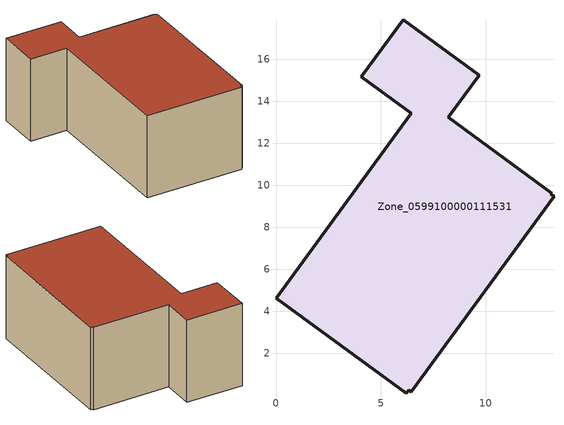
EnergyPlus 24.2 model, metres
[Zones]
Zone_0599100000111531
 floor ground (C_G): 6.06,17.89 9.68,15.24 8.21,13.23 13.13,9.62 13.1,9.57 13.25,9.47 6.44,0.16 6.33,0.23 6.22,0.07 0,4.62 6.45,13.43 4.07,15.17 z0.2
 wall outside (C_F): 9.68,15.24 6.06,17.89 4.07,15.17 6.45,13.43 0,4.62 6.22,0.07 6.33,0.23 6.44,0.16 13.25,9.47 13.1,9.57 13.13,9.62 8.21,13.23 9.68,15.24 z0.2:6.85
 roof outside (C_R): 6.44,0.16 13.25,9.47 13.1,9.57 13.13,9.62 8.21,13.23 9.68,15.24 6.06,17.89 4.07,15.17 6.45,13.43 0,4.62 6.22,0.07 6.33,0.23 z6.85
[BUILDING]
Pand.0599100000111531: North Axis=0; Terrain=City; Loads Convergence Tolerance Value=0.04; Temperature Convergence Tolerance Value=0.4; Solar Distribution=FullExterior; Maximum Number of Warmup Days=25; Minimum Number of Warmup Days=1
[Site:Location]
Rotterdam.The.Hague.AP_ZH_NLD Design_Conditions: Latitude=51.96; Longitude=4.45; Time Zone=1; Elevation=-4.5
[SITE:GROUNDTEMPERATURE:BUILDINGSURFACE]
18, 18, 18, 18, 18, 18, 18, 18, 18, 18, 18, 18
[MATERIAL] Thermal Absorptance=0.9; Solar Absorptance=0.7; Visible Absorptance=0.7
Name | Roughness | Thickness | Conductivity | Density | Specific Heat
G.D.1965 | MediumSmooth | 0.15 | 1 | 540 | 1210
F.D.1965 | Rough | 0.3 | 0.857143 | 1920 | 840
R.D.1965 | MediumRough | 0.2 | 0.08 | 1500 | 1000
[CONSTRUCTION]
C_G: G.D.1965
C_F: F.D.1965
C_R: R.D.1965
[ZONE]
Zone_0599100000111531: Type=1; Multiplier=1; Ceiling Height=Autocalculate; Volume=Autocalculate; Floor Area=autocalculate; Part of Total Floor Area=Yes
[ZONEINFILTRATION:DESIGNFLOWRATE]
Infil_Zone_0599100000111531: Zone or ZoneList or Space or SpaceList=Zone_0599100000111531; Schedule=AlwaysOn; Design Flow Rate Calculation Method=Flow/Area; Flow Rate per Floor Area=0.0042; Constant Term Coefficient=1; Temperature Term Coefficient=0; Velocity Term Coefficient=0; Velocity Squared Term Coefficient=0
[HVACTEMPLATE:ZONE:IDEALLOADSAIRSYSTEM]
Zone_0599100000111531: Maximum Heating Supply Air Temperature=50; Minimum Cooling Supply Air Temperature=13; Maximum Heating Supply Air Humidity Ratio=0.0156; Minimum Cooling Supply Air Humidity Ratio=0.0077; Heating Limit=NoLimit; Cooling Limit=NoLimit; Dehumidification Control Type=ConstantSensibleHeatRatio; Cooling Sensible Heat Ratio=0.7; Dehumidification Setpoint=60; Humidification Control Type=None; Humidification Setpoint=30; Outdoor Air Method=None; Outdoor Air Flow Rate per Person=0.00944; Outdoor Air Flow Rate per Zone Floor Area=0; Outdoor Air Flow Rate per Zone=0; Demand Controlled Ventilation Type=None; Outdoor Air Economizer Type=NoEconomizer; Heat Recovery Type=None; Sensible Heat Recovery Effectiveness=0.7; Latent Heat Recovery Effectiveness=0.65
[ZONECONTROL:THERMOSTAT]
ThermostatControl_Zone_0599100000111531: Zone or ZoneList=Zone_0599100000111531; Control Type Schedule=DualSetpointControlType; Control 1=Thermostat_Zone_0599100000111531; Temperature Difference Between Cutout And Setpoint=0
[THERMOSTATSETPOINT:DUALSETPOINT]
Thermostat_Zone_0599100000111531: Heating Setpoint Temperature Schedule=HeatingSetpoint_Zone_0599100000111531; Cooling Setpoint Temperature Schedule=CoolingSetpoint_Zone_0599100000111531
[SCHEDULE:COMPACT]
HeatingSetpoint_Zone_0599100000111531: Through: 12/31, For: AllDays, Until: 24:00, 21
CoolingSetpoint_Zone_0599100000111531: Through: 12/31, For: AllDays, Until: 24:00, 24
DualSetpointControlType: Through: 12/31, For: AllDays, Until: 24:00, 4
AlwaysOn: Through: 12/31, For: AllDays, Until: 24:00, 1
